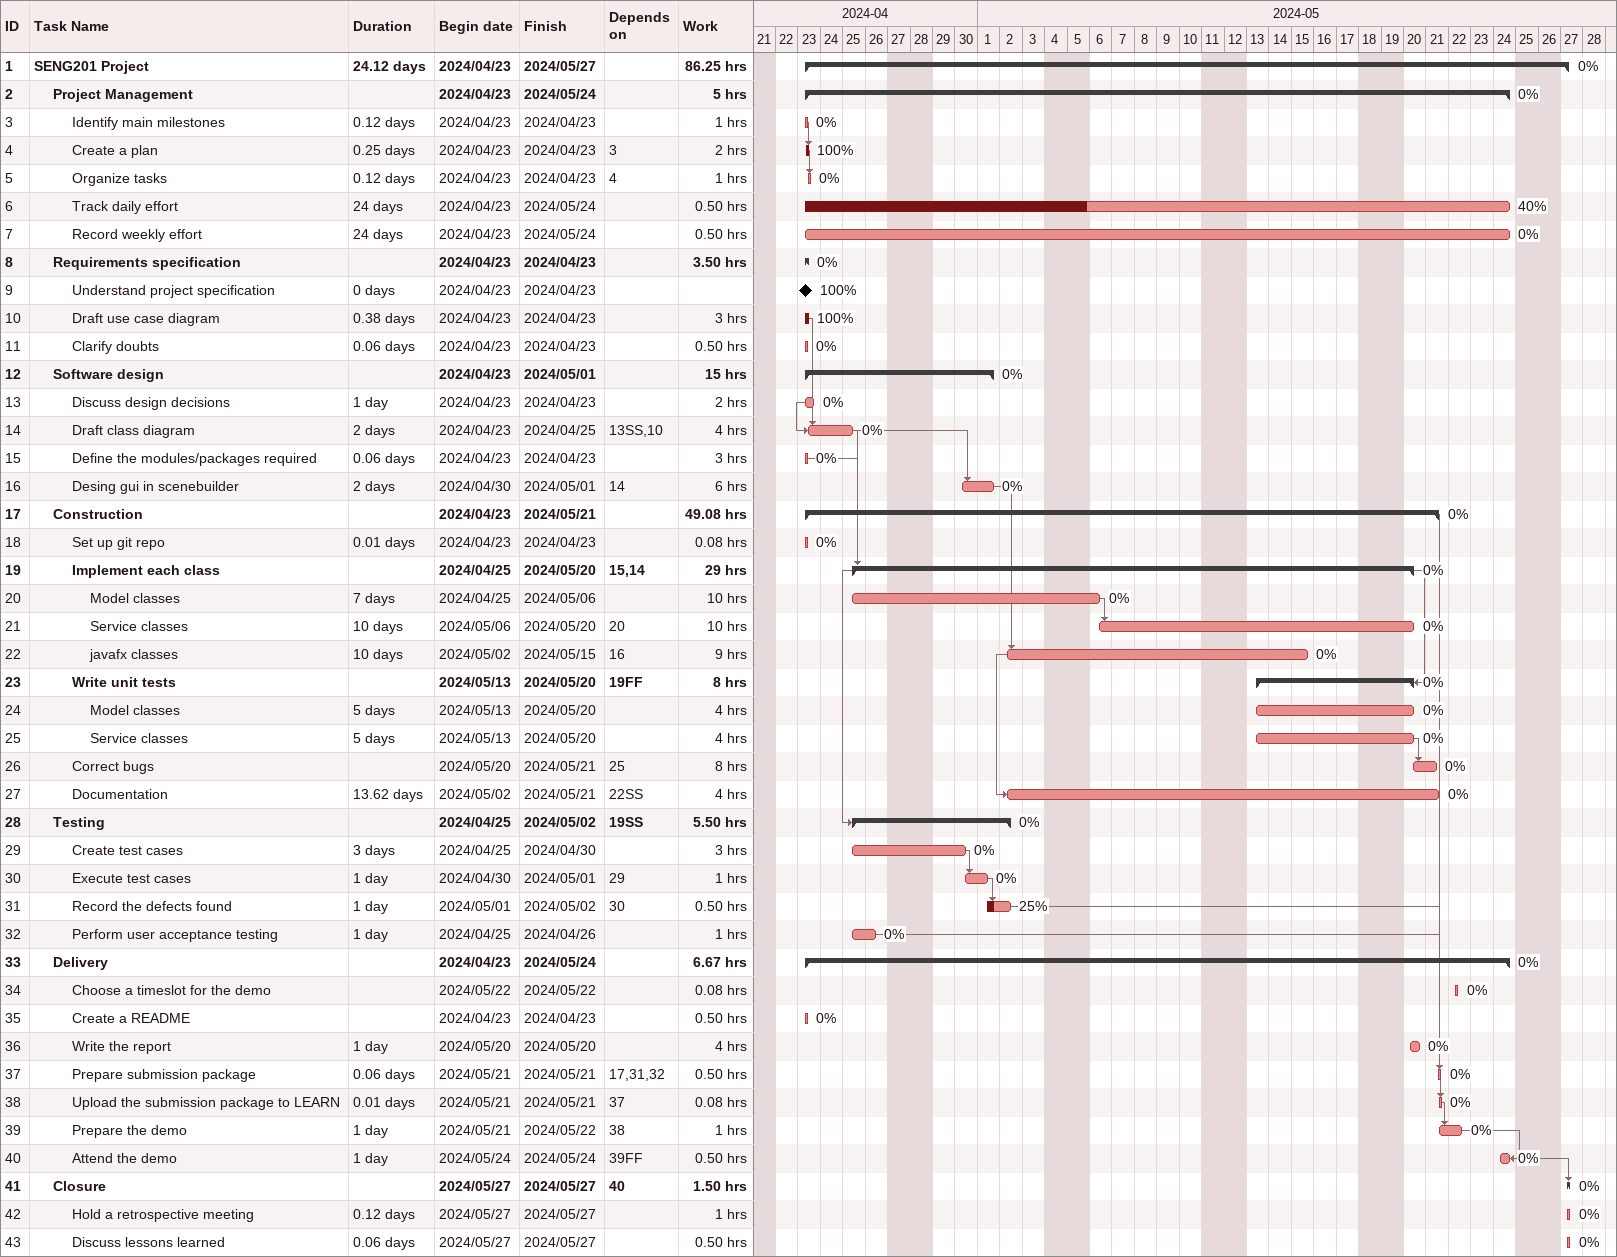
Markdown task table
| ID | Level | Task | Duration | Start | Finish | Predecessors | % complete | Work (h) |
|---|---|---|---|---|---|---|---|---|
| 1 | 1 | **SENG201 Project** | 24.12d | 2024-04-23 | 2024-05-27 |  | 0 | 86.25 |
| 2 | 2 | **Project Management** |  | 2024-04-23 | 2024-05-24 |  | 0 | 5 |
| 3 | 3 | Identify main milestones | 0.12d | 2024-04-23 | 2024-04-23 |  | 0 | 1 |
| 4 | 3 | Create a plan | 0.25d | 2024-04-23 | 2024-04-23 | 3 | 100 | 2 |
| 5 | 3 | Organize tasks | 0.12d | 2024-04-23 | 2024-04-23 | 4 | 0 | 1 |
| 6 | 3 | Track daily effort | 24d | 2024-04-23 | 2024-05-24 |  | 40 | 0.50 |
| 7 | 3 | Record weekly effort | 24d | 2024-04-23 | 2024-05-24 |  | 0 | 0.50 |
| 8 | 2 | **Requirements specification** |  | 2024-04-23 | 2024-04-23 |  | 0 | 3.50 |
| 9 | 3 | Understand project specification | 0d | 2024-04-23 | 2024-04-23 |  | 100 |  |
| 10 | 3 | Draft use case diagram | 0.38d | 2024-04-23 | 2024-04-23 |  | 100 | 3 |
| 11 | 3 | Clarify doubts | 0.06d | 2024-04-23 | 2024-04-23 |  | 0 | 0.50 |
| 12 | 2 | **Software design** |  | 2024-04-23 | 2024-05-01 |  | 0 | 15 |
| 13 | 3 | Discuss design decisions | 1d | 2024-04-23 | 2024-04-23 |  | 0 | 2 |
| 14 | 3 | Draft class diagram | 2d | 2024-04-23 | 2024-04-25 | 13SS, 10 | 0 | 4 |
| 15 | 3 | Define the modules/packages required | 0.06d | 2024-04-23 | 2024-04-23 |  | 0 | 3 |
| 16 | 3 | Desing gui in scenebuilder | 2d | 2024-04-30 | 2024-05-01 | 14 | 0 | 6 |
| 17 | 2 | **Construction** |  | 2024-04-23 | 2024-05-21 |  | 0 | 49.08 |
| 18 | 3 | Set up git repo | 0.01d | 2024-04-23 | 2024-04-23 |  | 0 | 0.08 |
| 19 | 3 | **Implement each class** |  | 2024-04-25 | 2024-05-20 | 15, 14 | 0 | 29 |
| 20 | 4 | Model classes | 7d | 2024-04-25 | 2024-05-06 |  | 0 | 10 |
| 21 | 4 | Service classes | 10d | 2024-05-06 | 2024-05-20 | 20 | 0 | 10 |
| 22 | 4 | javafx classes | 10d | 2024-05-02 | 2024-05-15 | 16 | 0 | 9 |
| 23 | 3 | **Write unit tests** |  | 2024-05-13 | 2024-05-20 | 19FF | 0 | 8 |
| 24 | 4 | Model classes | 5d | 2024-05-13 | 2024-05-20 |  | 0 | 4 |
| 25 | 4 | Service classes | 5d | 2024-05-13 | 2024-05-20 |  | 0 | 4 |
| 26 | 3 | Correct bugs |  | 2024-05-20 | 2024-05-21 | 25 | 0 | 8 |
| 27 | 3 | Documentation | 13.62d | 2024-05-02 | 2024-05-21 | 22SS | 0 | 4 |
| 28 | 2 | **Testing** |  | 2024-04-25 | 2024-05-02 | 19SS | 0 | 5.50 |
| 29 | 3 | Create test cases | 3d | 2024-04-25 | 2024-04-30 |  | 0 | 3 |
| 30 | 3 | Execute test cases | 1d | 2024-04-30 | 2024-05-01 | 29 | 0 | 1 |
| 31 | 3 | Record the defects found | 1d | 2024-05-01 | 2024-05-02 | 30 | 25 | 0.50 |
| 32 | 3 | Perform user acceptance testing | 1d | 2024-04-25 | 2024-04-26 |  | 0 | 1 |
| 33 | 2 | **Delivery** |  | 2024-04-23 | 2024-05-24 |  | 0 | 6.67 |
| 34 | 3 | Choose a timeslot for the demo |  | 2024-05-22 | 2024-05-22 |  | 0 | 0.08 |
| 35 | 3 | Create a README |  | 2024-04-23 | 2024-04-23 |  | 0 | 0.50 |
| 36 | 3 | Write the report | 1d | 2024-05-20 | 2024-05-20 |  | 0 | 4 |
| 37 | 3 | Prepare submission package | 0.06d | 2024-05-21 | 2024-05-21 | 17, 31, 32 | 0 | 0.50 |
| 38 | 3 | Upload the submission package to LEARN | 0.01d | 2024-05-21 | 2024-05-21 | 37 | 0 | 0.08 |
| 39 | 3 | Prepare the demo | 1d | 2024-05-21 | 2024-05-22 | 38 | 0 | 1 |
| 40 | 3 | Attend the demo | 1d | 2024-05-24 | 2024-05-24 | 39FF | 0 | 0.50 |
| 41 | 2 | **Closure** |  | 2024-05-27 | 2024-05-27 | 40 | 0 | 1.50 |
| 42 | 3 | Hold a retrospective meeting | 0.12d | 2024-05-27 | 2024-05-27 |  | 0 | 1 |
| 43 | 3 | Discuss lessons learned | 0.06d | 2024-05-27 | 2024-05-27 |  | 0 | 0.50 |
